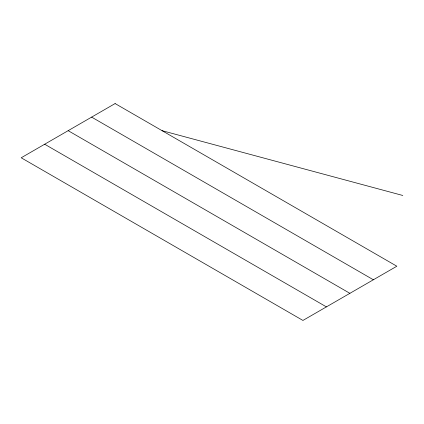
<?xml version="1.0" encoding="UTF-8"?>
<svg xmlns="http://www.w3.org/2000/svg" width="424" height="424" viewBox="0 0 424 424"><rect width="100%" height="100%" fill="white"/><g stroke="black" fill="none" stroke-linecap="round" stroke-linejoin="round"><path stroke-width="0.64" d="M162.069 130.672L402.8 195.48M91.632 117.119L373.364 279.771M68.158 130.672L349.89 293.329M44.679 144.229L326.411 306.881M115.111 103.562L21.2 157.781L302.932 320.438L396.843 266.219L115.111 103.562"/></g></svg>
